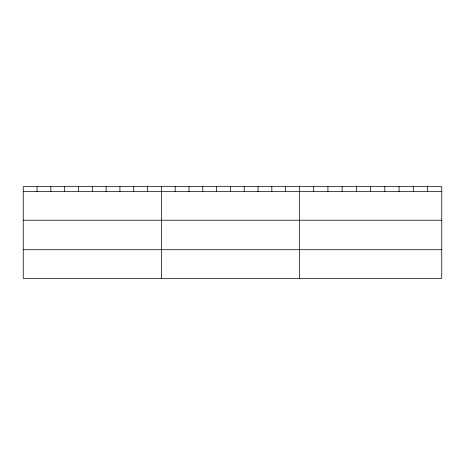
<?xml version="1.0" encoding="UTF-8"?>
<svg xmlns="http://www.w3.org/2000/svg" width="465" height="465" viewBox="0 0 465 465"><rect width="100%" height="100%" fill="white"/><g stroke="black" fill="none" stroke-linecap="round" stroke-linejoin="round"><path stroke-width="0.7" d="M441.75 220.224L441.75 186.668L23.25 186.668L23.25 278.332L441.75 278.332L441.75 220.224L23.25 220.224M23.25 191.603L441.75 191.603M23.25 249.711L441.75 249.711M427.521 186.668L427.521 191.603M413.292 186.668L413.292 191.603M399.063 186.668L399.063 191.603M384.834 186.668L384.834 191.603M370.605 186.668L370.605 191.603M356.376 186.668L356.376 191.603M342.147 186.668L342.147 191.603M327.918 186.668L327.918 191.603M313.689 186.668L313.689 191.603M299.46 186.668L299.46 278.332M285.65 186.668L285.65 191.603M271.839 186.668L271.839 191.603M258.029 186.668L258.029 191.603M244.218 186.668L244.218 191.603M230.407 186.668L230.407 191.603M216.597 186.668L216.597 191.603M202.787 186.668L202.787 191.603M188.976 186.668L188.976 191.603M175.166 186.668L175.166 191.603M161.355 186.668L161.355 278.332M147.544 186.668L147.544 191.603M133.734 186.668L133.734 191.603M119.924 186.668L119.924 191.603M106.113 186.668L106.113 191.603M92.303 186.668L92.303 191.603M78.492 186.668L78.492 191.603M64.681 186.668L64.681 191.603M50.871 186.668L50.871 191.603M37.061 186.668L37.061 191.603"/></g></svg>
